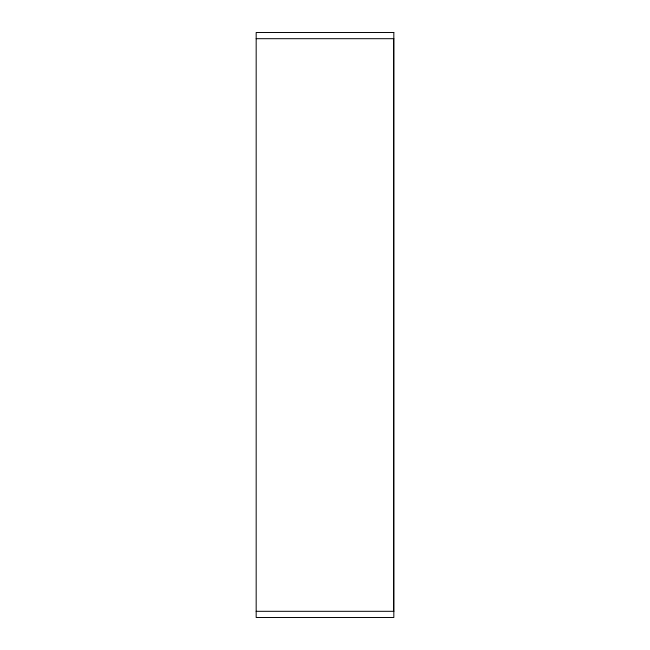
<?xml version="1.0" encoding="UTF-8"?>
<svg xmlns="http://www.w3.org/2000/svg" width="650" height="650" viewBox="0 0 650 650"><rect width="100%" height="100%" fill="white"/><g stroke="black" fill="none" stroke-linecap="round" stroke-linejoin="round"><path stroke-width="0.97" d="M256.173 38.691L393.827 38.691M256.173 611.309L393.827 611.309M393.648 38.691L393.648 611.309M393.827 32.5L256.173 32.5L256.173 617.5L393.827 617.5L393.827 32.5"/></g></svg>
